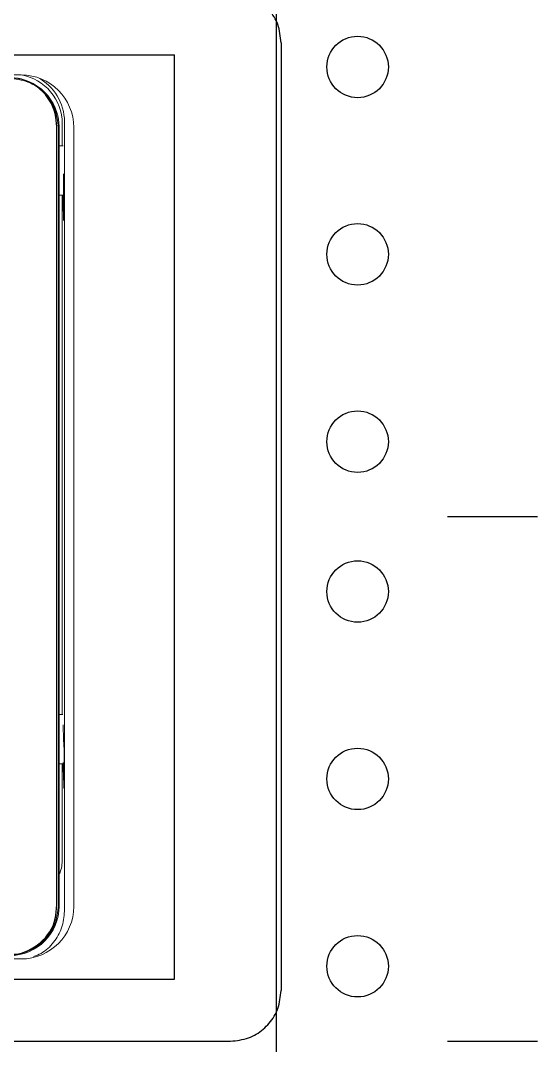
# Model space of a CAD drawing. Header units: millimetres. Extents: x 11355 to 11505, y 8083 to 8171.
# Drawn here: x 11375.773 to 11377.497, y 8087.549 to 8090.968 of the extents above; entities that cross this region are included whole.
import ezdxf

# ---------------------------------------------------------------- set-up
doc = ezdxf.new("R2010")
doc.units = ezdxf.units.MM
doc.layers.add('Rack - Base 15U', color=7, linetype='Continuous')
doc.layers.add('UPS', color=7, linetype='Continuous')

# ---------------------------------------------------------------- blocks, each defined once
blk = doc.blocks.new('Rack 15U - Gabitel')
for p, q in [((2385.668, 1374.212), (2385.668, 1400.827)), ((2386.238, 1377.832), (2386.538, 1377.832)), ((2386.238, 1376.082), (2386.538, 1376.082))]:
    blk.add_line(p, q)
for centre in [(2385.938, 1379.332), (2385.938, 1378.707), (2385.938, 1378.082), (2385.938, 1377.582), (2385.938, 1376.957), (2385.938, 1376.332)]:
    blk.add_circle(centre, 0.1025)
blk = doc.blocks.new('UPS - Display Interface')
at = {"layer": 'UPS', "lineweight": 25}
blk.add_lwpolyline([(100.56, 11.28), (100.56, 189.84)], dxfattribs=at)
for points in [[(100.56, 189.84), (100.56, 189.84), (100.32, 192), (100.32, 192), (99.72, 196.37), (95.99, 200.05), (91.68, 200.88), (91.68, 200.88), (89.28, 201.12), (89.28, 201.12)], [(89.28, 0), (89.28, 0), (91.68, 0), (91.68, 0), (95.84, 1.03), (99.81, 4.45), (100.32, 8.88), (100.32, 8.88), (100.56, 11.28), (100.56, 11.28)]]:
    blk.add_open_spline(points, degree=3, knots=[0, 0, 0, 0, 1, 1, 1, 2, 2, 2, 3, 3, 3, 3], dxfattribs=at)
blk = doc.blocks.new('UPS - 2.2kVA (APC SRT2200RMXLI-NC)')
at = {"linetype": 'Continuous'}
for p, q in [((2331.8429, 1376.5653), (2331.8429, 1373.4036)), ((2327.8074, 1376.5248), (2331.4872, 1376.5248)), ((2331.4872, 1373.4411), (2331.4872, 1376.5248)), ((2327.8074, 1373.4411), (2331.4872, 1373.4411)), ((2314.2272, 1373.2344), (2331.6738, 1373.2344))]:
    blk.add_line(p, q, dxfattribs=at)
at = {"linetype": 'Continuous', "lineweight": 18}
for p, q in [((2328.2993, 1376.4578), (2330.9754, 1376.4578)), ((2331.1202, 1376.3024), (2331.1202, 1373.6676)), ((2331.1, 1373.6867), (2331.1, 1376.2819)), ((2331.1021, 1376.284), (2331.1021, 1373.6846)), ((2331.1129, 1376.2951), (2331.1129, 1376.2217)), ((2331.1513, 1373.684), (2331.1513, 1376.2825)), ((2331.1021, 1376.2217), (2331.1164, 1376.2217)), ((2331.1175, 1376.0567), (2331.1021, 1376.0567)), ((2331.1129, 1376.0567), (2331.1129, 1374.3243)), ((2331.1021, 1374.3243), (2331.1151, 1374.3243)), ((2331.1151, 1374.1594), (2331.1021, 1374.1594)), ((2331.1129, 1374.1594), (2331.1129, 1373.8488)), ((2331.1187, 1374.079), (2331.1186, 1374.0796)), ((2330.976, 1373.5087), (2328.2993, 1373.5087))]:
    blk.add_line(p, q, dxfattribs=at)
for centre, start, end in [((2330.976, 1376.2825), 0, 90), ((2330.976, 1373.684), 270, 0)]:
    blk.add_arc(centre, 0.1753, start, end, dxfattribs=at)
at = {"linetype": 'Continuous', "lineweight": 18, "extrusion": (0, 0, -1)}
for centre, major_axis, ratio, start_param, end_param in [((2330.9368, 1376.2835), (-0.117, -0.117), 0.997265, 2.357564, 3.925621), ((2330.9479, 1376.2951), (-0.1167, -0.1167), 0.999924, 2.523724, 3.926953), ((2330.9552, 1376.3024), (-0.1167, -0.1167), 0.999924, 2.833001, 3.926953), ((2330.9368, 1373.6851), (-0.117, 0.117), 0.997265, 2.357564, 3.925621)]:
    blk.add_ellipse(centre, major_axis=major_axis, ratio=ratio, start_param=start_param, end_param=end_param, dxfattribs=at)
at = {"linetype": 'Continuous'}
for points, knots in [([(2331.8429, 1376.5653), (2331.8407, 1376.586), (2331.8365, 1376.6256), (2331.8101, 1376.6684), (2331.7767, 1376.7018), (2331.7338, 1376.7281), (2331.6943, 1376.7323), (2331.6738, 1376.7344)], [0, 0, 0, 0, 0.23271, 0.447155, 0.553532, 0.76862, 1, 1, 1, 1]), ([(2331.6738, 1373.2344), (2331.6944, 1373.2366), (2331.734, 1373.2408), (2331.7769, 1373.2673), (2331.8102, 1373.3006), (2331.8366, 1373.3435), (2331.8407, 1373.3831), (2331.8429, 1373.4036)], [0, 0, 0, 0, 0.23271, 0.447118, 0.55351, 0.768605, 1, 1, 1, 1])]:
    blk.add_open_spline(points, degree=3, knots=knots, dxfattribs=at)
at = {"linetype": 'Continuous', "lineweight": 18}
for points, knots in [([(2331.1, 1376.2819), (2331.0975, 1376.3035), (2331.0926, 1376.3467), (2331.0545, 1376.4011), (2331, 1376.4392), (2330.9568, 1376.4442), (2330.9353, 1376.4467)], [0, 0, 0, 0, 0.2500473, 0.5, 0.7499527, 1, 1, 1, 1]), ([(2331.1171, 1376.1283), (2331.1171, 1376.1267), (2331.1172, 1376.1169), (2331.1173, 1376.1001), (2331.1174, 1376.0851), (2331.1174, 1376.0776)], [0, 0, 0, 0, 0.0911718, 0.5451052, 1, 1, 1, 1]), ([(2331.1174, 1376.0776), (2331.1175, 1376.0713), (2331.1175, 1376.0586), (2331.1176, 1376.036), (2331.1175, 1376.0139), (2331.1174, 1375.9943), (2331.1173, 1375.98), (2331.1171, 1375.9722), (2331.117, 1375.9724), (2331.117, 1375.9725)], [0, 0, 0, 0, 0.151725, 0.303463, 0.455306, 0.607015, 0.758681, 0.910392, 1, 1, 1, 1]), ([(2331.1165, 1375.9976), (2331.1164, 1376.0112), (2331.1163, 1376.0303), (2331.1162, 1376.0507), (2331.1162, 1376.0567)], [0, 0, 0, 0, 0.7061703, 1, 1, 1, 1]), ([(2331.1169, 1375.9723), (2331.1168, 1375.974), (2331.1167, 1375.9775), (2331.1166, 1375.9883), (2331.1165, 1375.9958), (2331.1165, 1375.9976)], [0, 0, 0, 0, 0.43203, 0.864143, 1, 1, 1, 1]), ([(2331.1157, 1374.2902), (2331.1159, 1374.2851), (2331.1163, 1374.2689), (2331.1173, 1374.239), (2331.1182, 1374.2215), (2331.1188, 1374.2102)], [0, 0, 0, 0, 0.141171, 0.443924, 1, 1, 1, 1]), ([(2331.1188, 1374.2102), (2331.1188, 1374.2084), (2331.119, 1374.2048), (2331.1191, 1374.1907), (2331.1192, 1374.1719), (2331.1193, 1374.15), (2331.1192, 1374.1275), (2331.1192, 1374.107), (2331.119, 1374.091), (2331.1189, 1374.0814), (2331.1188, 1374.0806), (2331.1187, 1374.0802)], [0, 0, 0, 0, 0.11693, 0.233869, 0.350888, 0.4678, 0.584672, 0.701574, 0.818575, 0.935735, 1, 1, 1, 1]), ([(2331.1186, 1374.0796), (2331.118, 1374.0921), (2331.117, 1374.1109), (2331.116, 1374.1429), (2331.1155, 1374.1594), (2331.1154, 1374.1645)], [0, 0, 0, 0, 0.573997, 0.866336, 1, 1, 1, 1]), ([(2331.1019, 1373.7897), (2331.1035, 1373.793), (2331.1122, 1373.8113), (2331.1126, 1373.8319), (2331.1129, 1373.8488)], [0, 0, 0, 0, 0.181493, 1, 1, 1, 1]), ([(2330.9353, 1373.5219), (2330.9568, 1373.5244), (2331, 1373.5294), (2331.0545, 1373.5675), (2331.0926, 1373.6219), (2331.0975, 1373.6651), (2331.1, 1373.6867)], [0, 0, 0, 0, 0.2500473, 0.5, 0.7499527, 1, 1, 1, 1]), ([(2331.1202, 1373.6676), (2331.1183, 1373.649), (2331.1147, 1373.6117), (2331.0859, 1373.5629), (2331.052, 1373.5294), (2331.0259, 1373.5201), (2331.0172, 1373.5171)], [0, 0, 0, 0, 0.28657, 0.573152, 0.859406, 1, 1, 1, 1])]:
    blk.add_open_spline(points, degree=3, knots=knots, dxfattribs=at)
at = {"layer": 'UPS', "xscale": 0.01454231108492442, "yscale": 0.01454231108492442, "zscale": 0.01454231108492442}
blk.add_blockref('UPS - Display Interface', (2329.6323, 1373.525), dxfattribs=at)

msp = doc.modelspace()

# ---------------------------------------------------------------- block references
at = {"layer": 'Rack - Base 15U'}
msp.add_blockref('Rack 15U - Gabitel', (8990.959, 6711.4813), dxfattribs=at)
at = {"layer": 'UPS'}
msp.add_blockref('UPS - 2.2kVA (APC SRT2200RMXLI-NC)', (9044.799, 6714.3289), dxfattribs=at)

doc.saveas('drawing.dxf')
